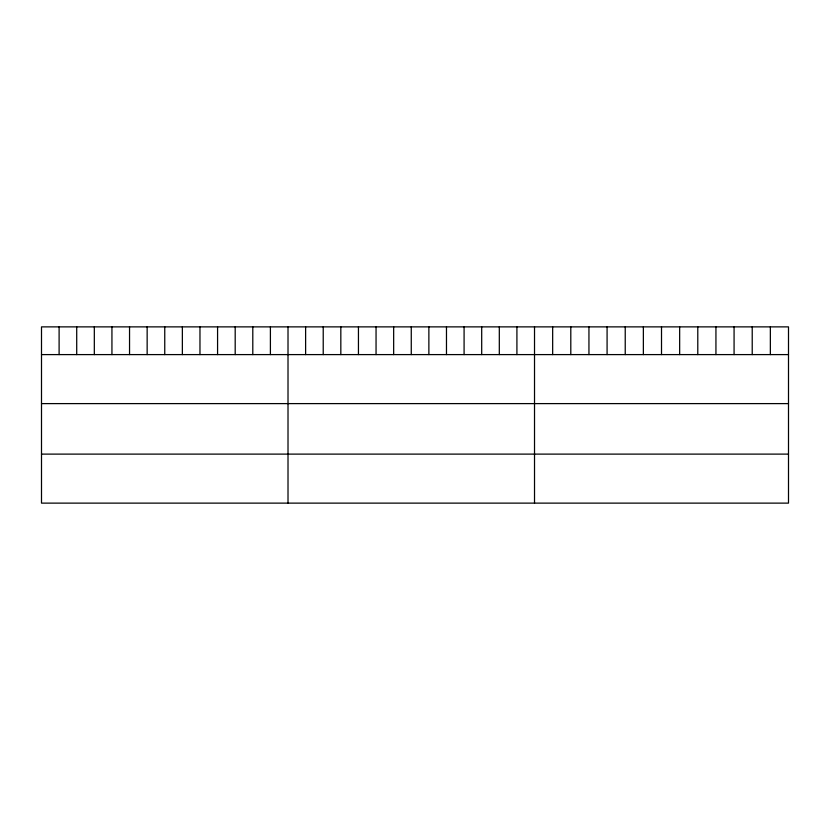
<?xml version="1.0" encoding="UTF-8"?>
<svg xmlns="http://www.w3.org/2000/svg" width="830" height="830" viewBox="0 0 830 830"><rect width="100%" height="100%" fill="white"/><g stroke="black" fill="none" stroke-linecap="round" stroke-linejoin="round"><path stroke-width="1.25" d="M788.5 354.597L788.5 503.125L41.5 503.125L41.5 326.875L788.5 326.875L788.5 354.597L41.5 354.597M41.5 403.608L788.5 403.608M41.5 454.114L788.5 454.114M770.354 326.875L770.354 354.597M752.219 326.875L752.219 354.597M734.073 326.875L734.073 354.597M715.937 326.875L715.937 354.597M697.791 326.875L697.791 354.597M679.656 326.875L679.656 354.597M661.51 326.875L661.51 354.597M643.364 326.875L643.364 354.597M625.229 326.875L625.229 354.597M607.083 326.875L607.083 354.597M588.947 326.875L588.947 354.597M570.801 326.875L570.801 354.597M552.666 326.875L552.666 354.597M534.52 326.875L534.52 503.125M516.914 326.875L516.914 354.597M499.307 326.875L499.307 354.597M481.701 326.875L481.701 354.597M464.084 326.875L464.084 354.597M446.478 326.875L446.478 354.597M428.871 326.875L428.871 354.597M411.265 326.875L411.265 354.597M393.659 326.875L393.659 354.597M376.052 326.875L376.052 354.597M358.446 326.875L358.446 354.597M340.829 326.875L340.829 354.597M323.223 326.875L323.223 354.597M305.616 326.875L305.616 354.597M288.01 326.875L288.01 503.125M270.404 326.875L270.404 354.597M252.797 326.875L252.797 354.597M235.191 326.875L235.191 354.597M217.574 326.875L217.574 354.597M199.968 326.875L199.968 354.597M182.361 326.875L182.361 354.597M164.755 326.875L164.755 354.597M147.149 326.875L147.149 354.597M129.542 326.875L129.542 354.597M111.936 326.875L111.936 354.597M94.319 326.875L94.319 354.597M76.713 326.875L76.713 354.597M59.106 326.875L59.106 354.597"/></g></svg>
